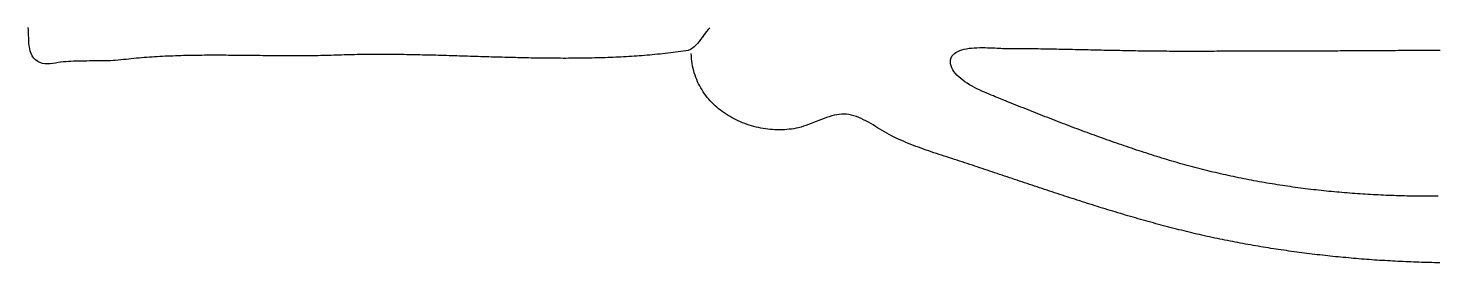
# Model space of a CAD drawing. Header units: millimetres. Extents: x 39 to 1143, y 32 to 1572.
# Drawn here: x 47 to 584, y 511 to 601 of the extents above; entities that cross this region are included whole.
import ezdxf

# ---------------------------------------------------------------- set-up
doc = ezdxf.new("R2010")
doc.units = ezdxf.units.MM
doc.layers.add('0_0_0', color=3, linetype='Continuous')

msp = doc.modelspace()

# ---------------------------------------------------------------- linework, layer by layer
at = {"layer": '0_0_0'}
for points in [[(306.57, 600.84), (305.93, 600.22), (305.33, 599.53), (304.76, 598.79), (304.2, 598.02), (303.64, 597.23), (303.09, 596.44), (302.52, 595.67), (301.94, 594.94), (301.32, 594.25), (300.66, 593.62), (299.96, 593.08), (299.2, 592.63), (298.37, 592.3), (297.47, 592.09), (296.49, 591.95), (295.51, 591.82), (294.54, 591.69), (293.56, 591.56), (292.58, 591.44), (291.59, 591.33), (290.61, 591.21), (289.63, 591.1), (288.64, 591), (287.66, 590.89), (286.67, 590.8), (285.69, 590.7), (284.7, 590.61), (283.71, 590.52), (282.72, 590.44), (281.73, 590.36), (280.74, 590.28), (279.75, 590.21), (278.76, 590.13), (277.77, 590.07), (276.77, 590), (275.78, 589.94), (274.78, 589.88), (273.79, 589.83), (272.79, 589.78), (271.8, 589.73), (270.8, 589.68), (269.8, 589.64), (268.8, 589.6), (267.8, 589.56), (266.8, 589.52), (265.8, 589.49), (264.8, 589.46), (263.8, 589.43), (262.8, 589.41), (261.8, 589.38), (260.8, 589.36), (259.79, 589.34), (258.79, 589.33), (257.79, 589.31), (256.78, 589.3), (255.78, 589.29), (254.77, 589.29), (253.77, 589.28), (252.76, 589.28), (251.76, 589.27), (250.75, 589.27), (249.74, 589.28), (248.74, 589.28), (247.73, 589.29), (246.72, 589.29), (245.71, 589.3), (244.7, 589.31), (243.7, 589.32), (242.69, 589.34), (241.68, 589.35), (240.67, 589.36), (239.66, 589.38), (238.65, 589.4), (237.64, 589.42), (236.63, 589.44), (235.62, 589.46), (234.61, 589.48), (233.6, 589.51), (232.59, 589.53), (231.58, 589.56), (230.57, 589.58), (229.56, 589.61), (228.55, 589.64), (227.54, 589.66), (226.53, 589.69), (225.52, 589.72), (224.51, 589.75), (223.5, 589.78), (222.49, 589.81), (221.48, 589.84), (220.47, 589.87), (219.47, 589.9), (218.46, 589.94), (217.45, 589.97), (216.44, 590), (215.43, 590.03), (214.42, 590.06), (213.41, 590.09), (212.4, 590.12), (211.39, 590.16), (210.39, 590.19), (209.38, 590.22), (208.37, 590.25), (207.36, 590.28), (206.36, 590.31), (205.35, 590.34), (204.34, 590.36), (203.34, 590.39), (202.33, 590.42), (201.33, 590.45), (200.32, 590.47), (199.32, 590.5), (198.32, 590.52), (197.31, 590.54), (196.31, 590.57), (195.31, 590.59), (194.3, 590.61), (193.3, 590.63), (192.3, 590.65), (191.3, 590.66), (190.3, 590.68), (189.3, 590.69), (188.3, 590.7), (187.3, 590.72), (186.3, 590.73), (185.31, 590.73), (184.31, 590.74), (183.31, 590.75), (182.32, 590.75), (181.32, 590.75), (180.33, 590.75), (179.34, 590.75), (178.34, 590.74), (177.35, 590.74), (176.36, 590.73), (175.37, 590.72), (174.38, 590.71), (173.39, 590.7), (172.4, 590.68), (171.41, 590.66), (170.43, 590.64), (169.44, 590.62), (168.46, 590.59), (167.47, 590.56), (166.49, 590.53), (165.51, 590.5), (164.52, 590.46), (163.54, 590.43), (162.55, 590.4), (161.56, 590.37), (160.58, 590.34), (159.59, 590.31), (158.59, 590.29), (157.6, 590.27), (156.61, 590.26), (155.61, 590.24), (154.62, 590.23), (153.62, 590.22), (152.62, 590.21), (151.62, 590.21), (150.63, 590.2), (149.62, 590.2), (148.62, 590.2), (147.62, 590.2), (146.62, 590.2), (145.62, 590.21), (144.61, 590.21), (143.61, 590.22), (142.6, 590.22), (141.6, 590.23), (140.59, 590.24), (139.58, 590.25), (138.58, 590.26), (137.57, 590.27), (136.56, 590.28), (135.55, 590.29), (134.55, 590.3), (133.54, 590.32), (132.53, 590.33), (131.52, 590.34), (130.51, 590.35), (129.5, 590.36), (128.49, 590.37), (127.48, 590.38), (126.47, 590.39), (125.46, 590.4), (124.45, 590.41), (123.44, 590.41), (122.43, 590.42), (121.42, 590.42), (120.41, 590.43), (119.4, 590.43), (118.4, 590.43), (117.39, 590.43), (116.38, 590.43), (115.37, 590.42), (114.36, 590.42), (113.36, 590.41), (112.35, 590.4), (111.35, 590.39), (110.34, 590.37), (109.34, 590.35), (108.33, 590.34), (107.33, 590.31), (106.32, 590.29), (105.32, 590.26), (104.32, 590.23), (103.32, 590.2), (102.32, 590.16), (101.32, 590.13), (100.32, 590.08), (99.33, 590.04), (98.33, 589.99), (97.33, 589.94), (96.34, 589.88), (95.35, 589.82), (94.35, 589.76), (93.36, 589.69), (92.37, 589.62), (91.39, 589.54), (90.4, 589.46), (89.41, 589.38), (88.43, 589.29), (87.44, 589.19), (86.46, 589.1), (85.48, 588.99), (84.5, 588.88), (83.52, 588.77), (82.52, 588.66), (81.52, 588.57), (80.52, 588.5), (79.52, 588.43), (78.52, 588.38), (77.52, 588.35), (76.52, 588.32), (75.52, 588.3), (74.52, 588.28), (73.52, 588.27), (72.52, 588.27), (71.52, 588.26), (70.52, 588.26), (69.52, 588.25), (68.52, 588.24), (67.52, 588.23), (66.52, 588.21), (65.52, 588.19), (64.52, 588.15), (63.52, 588.1), (62.52, 588.05), (61.52, 587.97), (60.52, 587.89), (59.59, 587.78), (58.62, 587.63), (57.62, 587.48), (56.61, 587.33), (55.6, 587.23), (54.59, 587.18), (53.6, 587.22), (52.64, 587.36), (51.72, 587.63), (50.85, 588.06), (50.04, 588.66), (49.36, 589.38), (48.81, 590.19), (48.38, 591.06), (48.05, 591.99), (47.81, 592.97), (47.65, 593.98), (47.54, 595.02), (47.47, 596.06), (47.43, 597.11), (47.41, 598.14), (47.37, 599.15), (47.32, 600.13), (47.24, 601.06)], [(584.31, 511.47), (583.32, 511.49), (582.32, 511.51), (581.33, 511.53), (580.33, 511.56), (579.33, 511.58), (578.34, 511.61), (577.34, 511.64), (576.35, 511.68), (575.35, 511.71), (574.36, 511.75), (573.36, 511.79), (572.37, 511.83), (571.37, 511.87), (570.38, 511.91), (569.39, 511.96), (568.39, 512.01), (567.4, 512.06), (566.41, 512.11), (565.41, 512.17), (564.42, 512.23), (563.43, 512.29), (562.44, 512.35), (561.44, 512.41), (560.45, 512.48), (559.46, 512.54), (558.47, 512.61), (557.48, 512.69), (556.49, 512.76), (555.5, 512.84), (554.51, 512.91), (553.52, 512.99), (552.53, 513.08), (551.54, 513.16), (550.55, 513.25), (549.56, 513.34), (548.57, 513.43), (547.59, 513.52), (546.6, 513.62), (545.61, 513.71), (544.62, 513.81), (543.64, 513.91), (542.65, 514.02), (541.67, 514.12), (540.68, 514.23), (539.7, 514.34), (538.71, 514.45), (537.73, 514.56), (536.74, 514.68), (535.76, 514.8), (534.78, 514.92), (533.8, 515.04), (532.81, 515.17), (531.83, 515.29), (530.85, 515.42), (529.87, 515.55), (528.89, 515.69), (527.91, 515.82), (526.93, 515.96), (525.95, 516.1), (524.98, 516.24), (524, 516.38), (523.02, 516.53), (522.04, 516.68), (521.07, 516.83), (520.09, 516.98), (519.12, 517.13), (518.14, 517.29), (517.17, 517.45), (516.19, 517.61), (515.22, 517.77), (514.25, 517.94), (513.28, 518.1), (512.31, 518.27), (511.34, 518.44), (510.37, 518.62), (509.4, 518.79), (508.43, 518.97), (507.46, 519.15), (506.49, 519.33), (505.52, 519.52), (504.55, 519.71), (503.57, 519.9), (502.6, 520.09), (501.62, 520.29), (500.64, 520.49), (499.67, 520.7), (498.69, 520.9), (497.72, 521.11), (496.74, 521.32), (495.77, 521.54), (494.79, 521.76), (493.82, 521.98), (492.85, 522.2), (491.87, 522.43), (490.9, 522.65), (489.93, 522.89), (488.95, 523.12), (487.98, 523.35), (487.01, 523.59), (486.04, 523.83), (485.06, 524.08), (484.09, 524.32), (483.12, 524.57), (482.15, 524.82), (481.18, 525.07), (480.21, 525.33), (479.24, 525.58), (478.27, 525.84), (477.3, 526.1), (476.33, 526.36), (475.36, 526.63), (474.39, 526.9), (473.42, 527.16), (472.45, 527.43), (471.48, 527.71), (470.51, 527.98), (469.55, 528.26), (468.58, 528.53), (467.61, 528.81), (466.64, 529.09), (465.68, 529.38), (464.71, 529.66), (463.75, 529.95), (462.78, 530.23), (461.81, 530.52), (460.85, 530.81), (459.88, 531.11), (458.92, 531.4), (457.96, 531.69), (456.99, 531.99), (456.03, 532.29), (455.07, 532.58), (454.1, 532.88), (453.14, 533.18), (452.18, 533.49), (451.22, 533.79), (450.26, 534.09), (449.29, 534.4), (448.33, 534.7), (447.37, 535.01), (446.41, 535.32), (445.45, 535.63), (444.49, 535.94), (443.54, 536.25), (442.58, 536.56), (441.62, 536.87), (440.66, 537.18), (439.7, 537.49), (438.75, 537.81), (437.79, 538.12), (436.83, 538.44), (435.88, 538.75), (434.92, 539.07), (433.97, 539.38), (433.01, 539.7), (432.06, 540.02), (431.11, 540.33), (430.15, 540.65), (429.2, 540.97), (428.25, 541.29), (427.3, 541.61), (426.34, 541.92), (425.39, 542.24), (424.44, 542.56), (423.49, 542.88), (422.54, 543.2), (421.59, 543.52), (420.64, 543.83), (419.7, 544.15), (418.75, 544.47), (417.8, 544.79), (416.85, 545.11), (415.91, 545.42), (414.96, 545.74), (414.01, 546.06), (413.07, 546.38), (412.12, 546.69), (411.18, 547.01), (410.24, 547.32), (409.29, 547.64), (408.35, 547.95), (407.41, 548.26), (406.47, 548.58), (405.52, 548.89), (404.56, 549.21), (403.58, 549.53), (402.61, 549.84), (401.64, 550.16), (400.66, 550.48), (399.68, 550.79), (398.7, 551.11), (397.72, 551.43), (396.74, 551.74), (395.76, 552.06), (394.78, 552.38), (393.8, 552.71), (392.81, 553.03), (391.84, 553.36), (390.86, 553.7), (389.88, 554.03), (388.91, 554.38), (387.93, 554.72), (386.96, 555.07), (385.99, 555.43), (385.03, 555.79), (384.07, 556.16), (383.11, 556.53), (382.15, 556.92), (381.2, 557.31), (380.26, 557.7), (379.32, 558.11), (378.38, 558.52), (377.45, 558.95), (376.52, 559.38), (375.66, 559.8), (374.79, 560.26), (373.93, 560.75), (373.06, 561.25), (372.19, 561.77), (371.32, 562.31), (370.44, 562.85), (369.56, 563.38), (368.68, 563.92), (367.79, 564.44), (366.9, 564.95), (366, 565.44), (365.1, 565.91), (364.19, 566.34), (363.27, 566.74), (362.35, 567.1), (361.41, 567.41), (360.47, 567.68), (359.52, 567.88), (358.63, 568.01), (357.72, 568.05), (356.79, 568.03), (355.85, 567.94), (354.9, 567.79), (353.94, 567.59), (352.97, 567.35), (352, 567.06), (351.02, 566.74), (350.03, 566.4), (349.04, 566.03), (348.06, 565.65), (347.07, 565.26), (346.09, 564.88), (345.11, 564.49), (344.14, 564.12), (343.17, 563.77), (342.22, 563.44), (341.28, 563.14), (340.34, 562.88), (339.43, 562.66), (338.52, 562.5), (337.63, 562.37), (336.74, 562.26), (335.84, 562.18), (334.94, 562.12), (334.04, 562.08), (333.13, 562.07), (332.23, 562.08), (331.33, 562.11), (330.43, 562.16), (329.53, 562.23), (328.63, 562.33), (327.74, 562.44), (326.84, 562.58), (325.96, 562.74), (325.07, 562.92), (324.2, 563.12), (323.32, 563.34), (322.46, 563.58), (321.6, 563.85), (320.75, 564.13), (319.9, 564.43), (319.07, 564.75), (318.24, 565.1), (317.43, 565.46), (316.62, 565.84), (315.83, 566.24), (315.05, 566.66), (314.28, 567.1), (313.52, 567.55), (312.77, 568.03), (312.04, 568.52), (311.33, 569.03), (310.63, 569.56), (309.94, 570.11), (309.27, 570.68), (308.62, 571.26), (307.99, 571.86), (307.37, 572.48), (306.77, 573.11), (306.19, 573.76), (305.63, 574.43), (305.09, 575.12), (304.58, 575.82), (304.08, 576.53), (303.61, 577.27), (303.16, 578.02), (302.73, 578.78), (302.33, 579.56), (301.95, 580.36), (301.59, 581.17), (301.26, 582), (300.96, 582.84), (300.69, 583.7), (300.44, 584.57), (300.22, 585.45), (300.03, 586.35), (299.87, 587.26), (299.74, 588.19), (299.63, 589.13), (299.56, 590.09), (299.52, 591.06)], [(583.76, 536.8), (582.77, 536.8), (581.77, 536.79), (580.78, 536.79), (579.79, 536.8), (578.79, 536.8), (577.8, 536.81), (576.81, 536.81), (575.81, 536.83), (574.82, 536.84), (573.83, 536.85), (572.84, 536.87), (571.84, 536.89), (570.85, 536.92), (569.86, 536.94), (568.87, 536.97), (567.88, 537), (566.88, 537.03), (565.89, 537.07), (564.9, 537.1), (563.91, 537.14), (562.92, 537.19), (561.93, 537.23), (560.94, 537.28), (559.95, 537.33), (558.96, 537.38), (557.97, 537.43), (556.98, 537.49), (555.99, 537.55), (555, 537.61), (554.01, 537.68), (553.02, 537.75), (552.03, 537.82), (551.04, 537.89), (550.05, 537.96), (549.06, 538.04), (548.08, 538.12), (547.09, 538.21), (546.1, 538.29), (545.11, 538.38), (544.13, 538.47), (543.14, 538.57), (542.15, 538.66), (541.16, 538.76), (540.18, 538.87), (539.19, 538.97), (538.21, 539.08), (537.22, 539.19), (536.23, 539.3), (535.25, 539.42), (534.26, 539.54), (533.28, 539.66), (532.29, 539.78), (531.31, 539.91), (530.32, 540.04), (529.34, 540.17), (528.36, 540.31), (527.37, 540.45), (526.39, 540.59), (525.41, 540.73), (524.42, 540.88), (523.44, 541.03), (522.46, 541.19), (521.48, 541.34), (520.5, 541.5), (519.51, 541.66), (518.53, 541.83), (517.55, 542), (516.57, 542.17), (515.59, 542.34), (514.61, 542.52), (513.63, 542.7), (512.65, 542.89), (511.67, 543.07), (510.69, 543.26), (509.71, 543.46), (508.74, 543.65), (507.76, 543.85), (506.78, 544.05), (505.8, 544.26), (504.82, 544.47), (503.85, 544.68), (502.87, 544.89), (501.89, 545.11), (500.92, 545.33), (499.94, 545.56), (498.97, 545.78), (497.99, 546.01), (497.02, 546.25), (496.04, 546.49), (495.07, 546.73), (494.09, 546.97), (493.12, 547.22), (492.15, 547.47), (491.17, 547.72), (490.2, 547.98), (489.23, 548.24), (488.26, 548.5), (487.29, 548.77), (486.31, 549.04), (485.34, 549.32), (484.37, 549.59), (483.4, 549.88), (482.43, 550.16), (481.46, 550.45), (480.49, 550.74), (479.52, 551.03), (478.56, 551.33), (477.6, 551.63), (476.63, 551.93), (475.67, 552.23), (474.71, 552.53), (473.76, 552.84), (472.8, 553.15), (471.84, 553.46), (470.89, 553.77), (469.94, 554.08), (468.98, 554.39), (468.03, 554.71), (467.08, 555.03), (466.13, 555.35), (465.18, 555.67), (464.23, 555.99), (463.29, 556.32), (462.34, 556.64), (461.4, 556.97), (460.45, 557.3), (459.51, 557.63), (458.57, 557.96), (457.62, 558.3), (456.68, 558.63), (455.74, 558.97), (454.8, 559.31), (453.86, 559.65), (452.93, 559.99), (451.99, 560.33), (451.05, 560.67), (450.11, 561.02), (449.18, 561.36), (448.24, 561.71), (447.31, 562.06), (446.37, 562.41), (445.44, 562.76), (444.5, 563.11), (443.57, 563.47), (442.63, 563.82), (441.7, 564.18), (440.77, 564.54), (439.84, 564.89), (438.9, 565.25), (437.97, 565.61), (437.04, 565.97), (436.11, 566.34), (435.18, 566.7), (434.24, 567.06), (433.31, 567.43), (432.38, 567.8), (431.45, 568.16), (430.52, 568.53), (429.59, 568.9), (428.65, 569.27), (427.72, 569.64), (426.79, 570.01), (425.86, 570.38), (424.93, 570.75), (423.99, 571.13), (423.06, 571.5), (422.13, 571.88), (421.2, 572.25), (420.26, 572.63), (419.33, 573), (418.39, 573.38), (417.46, 573.76), (416.52, 574.14), (415.9, 574.39), (415.21, 574.66), (414.46, 574.96), (413.67, 575.29), (412.83, 575.64), (411.95, 576.01), (411.05, 576.4), (410.12, 576.82), (409.18, 577.26), (408.23, 577.73), (407.29, 578.21), (406.35, 578.72), (405.43, 579.25), (404.53, 579.8), (403.66, 580.37), (402.83, 580.96), (402.04, 581.57), (401.3, 582.21), (400.63, 582.86), (400.02, 583.53), (399.48, 584.22), (399.02, 584.93), (398.66, 585.66), (398.39, 586.41), (398.22, 587.17), (398.16, 587.96), (398.22, 588.73), (398.41, 589.42), (398.71, 590.05), (399.12, 590.61), (399.63, 591.1), (400.22, 591.54), (400.9, 591.91), (401.65, 592.24), (402.47, 592.51), (403.34, 592.74), (404.25, 592.93), (405.21, 593.08), (406.2, 593.19), (407.21, 593.27), (408.23, 593.33), (409.26, 593.35), (410.28, 593.36), (411.3, 593.35), (412.29, 593.33), (413.26, 593.29), (414.19, 593.25), (415.07, 593.21), (415.9, 593.16), (416.67, 593.12), (417.37, 593.09), (417.99, 593.07), (418.52, 593.06), (419.53, 593.06), (420.53, 593.06), (421.53, 593.05), (422.53, 593.05), (423.54, 593.04), (424.54, 593.03), (425.54, 593.03), (426.54, 593.02), (427.54, 593.01), (428.55, 593), (429.55, 592.98), (430.55, 592.97), (431.55, 592.96), (432.55, 592.94), (433.55, 592.93), (434.55, 592.91), (435.55, 592.89), (436.55, 592.88), (437.55, 592.86), (438.55, 592.84), (439.55, 592.82), (440.56, 592.8), (441.56, 592.78), (442.56, 592.76), (443.56, 592.74), (444.56, 592.71), (445.56, 592.69), (446.55, 592.67), (447.55, 592.65), (448.55, 592.63), (449.55, 592.6), (450.55, 592.58), (451.55, 592.56), (452.55, 592.53), (453.55, 592.51), (454.55, 592.49), (455.55, 592.47), (456.55, 592.44), (457.55, 592.42), (458.55, 592.4), (459.55, 592.38), (460.55, 592.36), (461.54, 592.34), (462.54, 592.32), (463.54, 592.3), (464.54, 592.28), (465.54, 592.26), (466.54, 592.24), (467.54, 592.22), (468.54, 592.21), (469.54, 592.19), (470.54, 592.17), (471.53, 592.16), (472.53, 592.14), (473.53, 592.13), (474.53, 592.12), (475.53, 592.11), (476.53, 592.1), (477.53, 592.09), (478.53, 592.08), (479.53, 592.07), (480.53, 592.07), (481.53, 592.06), (482.53, 592.06), (483.52, 592.06), (484.52, 592.06), (485.52, 592.06), (486.52, 592.06), (487.52, 592.06), (488.52, 592.06), (489.52, 592.06), (490.52, 592.06), (491.52, 592.06), (492.52, 592.06), (493.52, 592.06), (494.52, 592.06), (495.52, 592.06), (496.52, 592.06), (497.52, 592.06), (498.52, 592.06), (499.52, 592.07), (500.51, 592.07), (501.51, 592.07), (502.51, 592.07), (503.51, 592.07), (504.51, 592.07), (505.51, 592.07), (506.51, 592.07), (507.51, 592.08), (508.51, 592.08), (509.51, 592.08), (510.51, 592.08), (511.51, 592.08), (512.51, 592.09), (513.51, 592.09), (514.51, 592.09), (515.51, 592.09), (516.51, 592.09), (517.51, 592.1), (518.51, 592.1), (519.51, 592.1), (520.51, 592.1), (521.51, 592.11), (522.5, 592.11), (523.5, 592.11), (524.5, 592.12), (525.5, 592.12), (526.5, 592.12), (527.5, 592.12), (528.5, 592.13), (529.5, 592.13), (530.5, 592.13), (531.5, 592.14), (532.5, 592.14), (533.5, 592.14), (534.5, 592.15), (535.5, 592.15), (536.5, 592.16), (537.5, 592.16), (538.5, 592.16), (539.5, 592.17), (540.5, 592.17), (541.5, 592.18), (542.5, 592.18), (543.5, 592.18), (544.5, 592.19), (545.5, 592.19), (546.5, 592.2), (547.5, 592.2), (548.5, 592.21), (549.5, 592.21), (550.5, 592.22), (551.5, 592.22), (552.5, 592.23), (553.5, 592.23), (554.5, 592.24), (555.5, 592.24), (556.5, 592.25), (557.49, 592.25), (558.49, 592.26), (559.49, 592.26), (560.49, 592.27), (561.49, 592.28), (562.49, 592.28), (563.49, 592.29), (564.49, 592.29), (565.49, 592.3), (566.49, 592.31), (567.49, 592.31), (568.49, 592.32), (569.49, 592.32), (570.49, 592.33), (571.49, 592.34), (572.49, 592.34), (573.49, 592.35), (574.49, 592.36), (575.49, 592.37), (576.49, 592.37), (577.49, 592.38), (578.49, 592.39), (579.49, 592.39), (580.49, 592.4), (581.49, 592.41), (582.49, 592.42), (583.49, 592.42), (584.49, 592.43)]]:
    msp.add_lwpolyline(points, dxfattribs=at)

doc.saveas('drawing.dxf')
